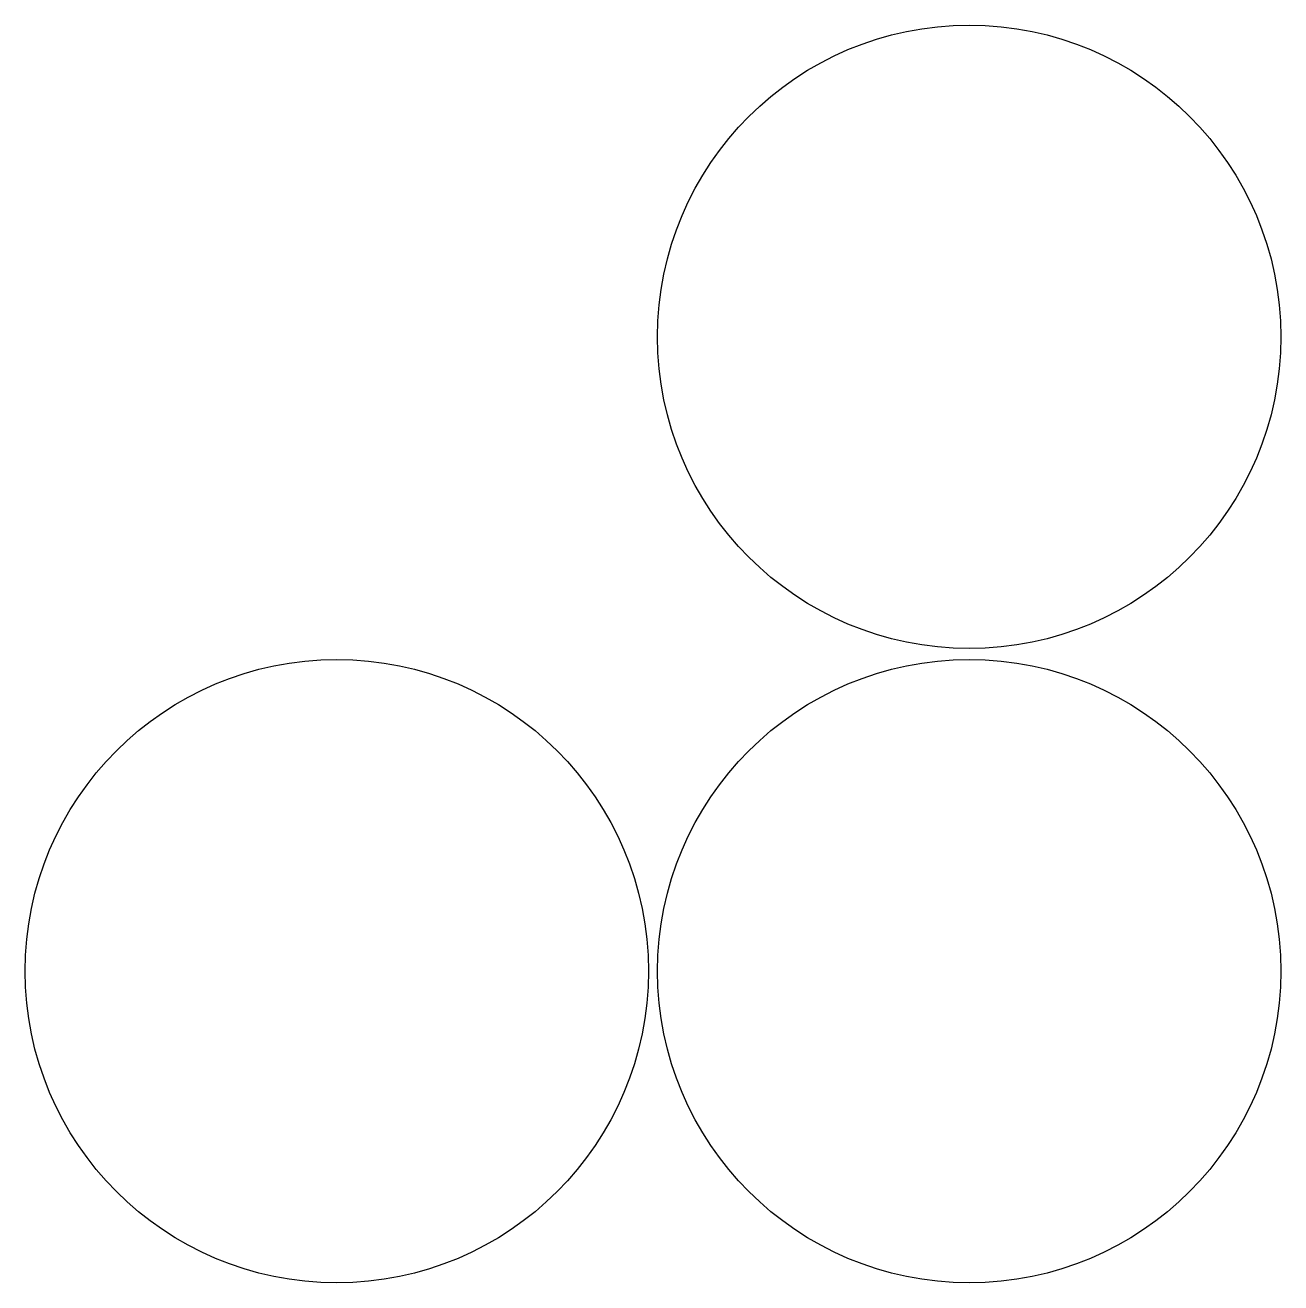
# Model space of a CAD drawing. Header units: millimetres. Extents: x -45.8 to -7.5, y -81.1 to -42.8.
import ezdxf

# ---------------------------------------------------------------- set-up
doc = ezdxf.new("R2010")
doc.units = ezdxf.units.MM
doc.layers.get('0').update_dxf_attribs({"linetype": 'CONTINUOUS'})

msp = doc.modelspace()

# ---------------------------------------------------------------- linework, layer by layer
for centre in [(-17, -52.267), (-36.28, -71.6), (-17, -71.6)]:
    msp.add_circle(centre, 9.5)

doc.saveas('drawing.dxf')
